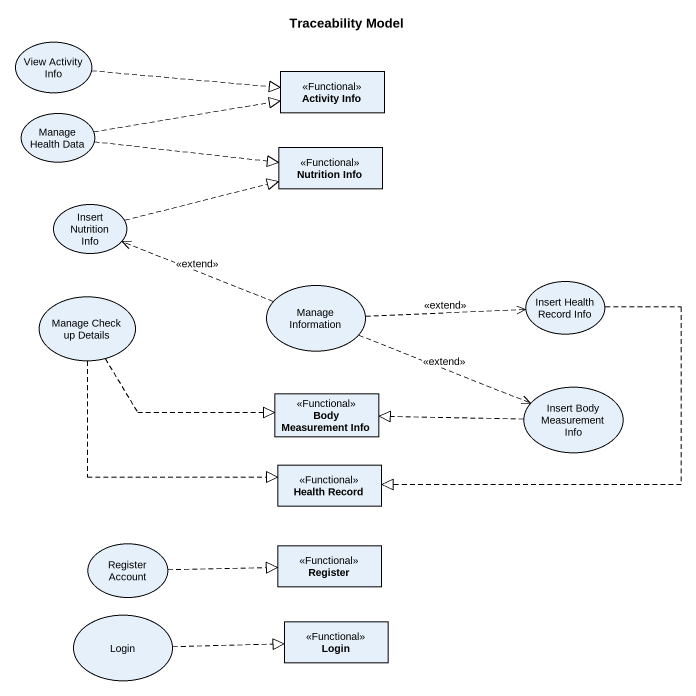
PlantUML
@startuml
title Traceability Model
allowmixing
hide circle
hide empty members
usecase "View Activity Info" as View_Activity_Info
class "Activity Info" as Activity_Info <<Functional>>
usecase "Manage Health Data" as Manage_Health_Data
class "Nutrition Info" as Nutrition_Info <<Functional>>
usecase "Insert Nutrition Info" as Insert_Nutrition_Info
usecase "Manage Check up Details" as Manage_Check_up_Details
usecase "Manage Information" as Manage_Information
usecase "Insert Health Record Info" as Insert_Health_Record_Info
usecase "Insert Body Measurement Info" as Insert_Body_Measurement_Info
class "Body Measurement Info" as Body_Measurement_Info <<Functional>>
class "Health Record" as Health_Record <<Functional>>
usecase "Register Account" as Register_Account
class Register <<Functional>>
usecase Login
class "Login" as Login_2 <<Functional>>
View_Activity_Info .right.|> Activity_Info
Manage_Health_Data .right.|> Activity_Info
Manage_Health_Data .right.|> Nutrition_Info
Insert_Nutrition_Info .right.|> Nutrition_Info
Manage_Check_up_Details .right.|> Body_Measurement_Info
Manage_Check_up_Details ..|> Health_Record
Manage_Information .left.> Insert_Nutrition_Info : <<extend>>
Manage_Information .right.> Insert_Health_Record_Info : <<extend>>
Manage_Information .right.> Insert_Body_Measurement_Info : <<extend>>
Insert_Health_Record_Info ..|> Health_Record
Insert_Body_Measurement_Info .left.|> Body_Measurement_Info
Register_Account .right.|> Register
Login .right.|> Login_2
@enduml
